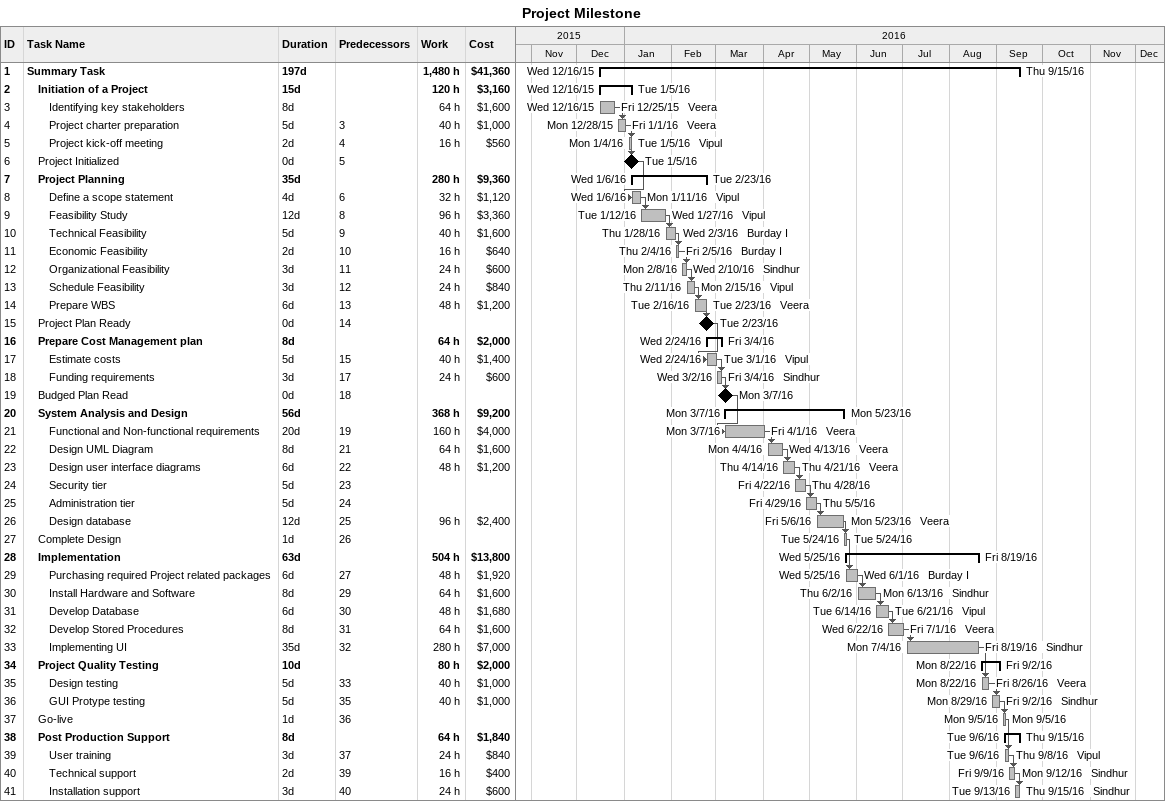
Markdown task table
Project Milestone

| ID | Level | Task | Duration | Start | Finish | Predecessors | Resources | Work (h) | Cost ($) |
|---|---|---|---|---|---|---|---|---|---|
| 1 | 1 | **Summary Task** | 197d | 2015-12-16 | 2016-09-15 |  |  | 1480 | 41360 |
| 2 | 2 | **Initiation of a Project** | 15d | 2015-12-16 | 2016-01-05 |  |  | 120 | 3160 |
| 3 | 3 | Identifying key stakeholders | 8d | 2015-12-16 | 2015-12-25 |  | Veera | 64 | 1600 |
| 4 | 3 | Project charter preparation | 5d | 2015-12-28 | 2016-01-01 | 3 | Veera | 40 | 1000 |
| 5 | 3 | Project kick-off meeting | 2d | 2016-01-04 | 2016-01-05 | 4 | Vipul | 16 | 560 |
| 6 | 2 | Project Initialized | 0d | 2016-01-05 | 2016-01-05 | 5 |  |  |  |
| 7 | 2 | **Project Planning** | 35d | 2016-01-06 | 2016-02-23 |  |  | 280 | 9360 |
| 8 | 3 | Define a scope statement | 4d | 2016-01-06 | 2016-01-11 | 6 | Vipul | 32 | 1120 |
| 9 | 3 | Feasibility Study | 12d | 2016-01-12 | 2016-01-27 | 8 | Vipul | 96 | 3360 |
| 10 | 3 | Technical Feasibility | 5d | 2016-01-28 | 2016-02-03 | 9 | Burday I | 40 | 1600 |
| 11 | 3 | Economic Feasibility | 2d | 2016-02-04 | 2016-02-05 | 10 | Burday I | 16 | 640 |
| 12 | 3 | Organizational Feasibility | 3d | 2016-02-08 | 2016-02-10 | 11 | Sindhur | 24 | 600 |
| 13 | 3 | Schedule Feasibility | 3d | 2016-02-11 | 2016-02-15 | 12 | Vipul | 24 | 840 |
| 14 | 3 | Prepare WBS | 6d | 2016-02-16 | 2016-02-23 | 13 | Veera | 48 | 1200 |
| 15 | 2 | Project Plan Ready | 0d | 2016-02-23 | 2016-02-23 | 14 |  |  |  |
| 16 | 2 | **Prepare Cost Management plan** | 8d | 2016-02-24 | 2016-03-04 |  |  | 64 | 2000 |
| 17 | 3 | Estimate costs | 5d | 2016-02-24 | 2016-03-01 | 15 | Vipul | 40 | 1400 |
| 18 | 3 | Funding requirements | 3d | 2016-03-02 | 2016-03-04 | 17 | Sindhur | 24 | 600 |
| 19 | 2 | Budged Plan Read | 0d | 2016-03-07 | 2016-03-07 | 18 |  |  |  |
| 20 | 2 | **System Analysis and Design** | 56d | 2016-03-07 | 2016-05-23 |  |  | 368 | 9200 |
| 21 | 3 | Functional and Non-functional requirements | 20d | 2016-03-07 | 2016-04-01 | 19 | Veera | 160 | 4000 |
| 22 | 3 | Design UML Diagram | 8d | 2016-04-04 | 2016-04-13 | 21 | Veera | 64 | 1600 |
| 23 | 3 | Design user interface diagrams | 6d | 2016-04-14 | 2016-04-21 | 22 | Veera | 48 | 1200 |
| 24 | 3 | Security tier | 5d | 2016-04-22 | 2016-04-28 | 23 |  |  |  |
| 25 | 3 | Administration tier | 5d | 2016-04-29 | 2016-05-05 | 24 |  |  |  |
| 26 | 3 | Design database | 12d | 2016-05-06 | 2016-05-23 | 25 | Veera | 96 | 2400 |
| 27 | 2 | Complete Design | 1d | 2016-05-24 | 2016-05-24 | 26 |  |  |  |
| 28 | 2 | **Implementation** | 63d | 2016-05-25 | 2016-08-19 |  |  | 504 | 13800 |
| 29 | 3 | Purchasing required Project related packages | 6d | 2016-05-25 | 2016-06-01 | 27 | Burday I | 48 | 1920 |
| 30 | 3 | Install Hardware and Software | 8d | 2016-06-02 | 2016-06-13 | 29 | Sindhur | 64 | 1600 |
| 31 | 3 | Develop Database | 6d | 2016-06-14 | 2016-06-21 | 30 | Vipul | 48 | 1680 |
| 32 | 3 | Develop Stored Procedures | 8d | 2016-06-22 | 2016-07-01 | 31 | Veera | 64 | 1600 |
| 33 | 3 | Implementing UI | 35d | 2016-07-04 | 2016-08-19 | 32 | Sindhur | 280 | 7000 |
| 34 | 2 | **Project Quality Testing** | 10d | 2016-08-22 | 2016-09-02 |  |  | 80 | 2000 |
| 35 | 3 | Design testing | 5d | 2016-08-22 | 2016-08-26 | 33 | Veera | 40 | 1000 |
| 36 | 3 | GUI Protype testing | 5d | 2016-08-29 | 2016-09-02 | 35 | Sindhur | 40 | 1000 |
| 37 | 2 | Go-live | 1d | 2016-09-05 | 2016-09-05 | 36 |  |  |  |
| 38 | 2 | **Post Production Support** | 8d | 2016-09-06 | 2016-09-15 |  |  | 64 | 1840 |
| 39 | 3 | User training | 3d | 2016-09-06 | 2016-09-08 | 37 | Vipul | 24 | 840 |
| 40 | 3 | Technical support | 2d | 2016-09-09 | 2016-09-12 | 39 | Sindhur | 16 | 400 |
| 41 | 3 | Installation support | 3d | 2016-09-13 | 2016-09-15 | 40 | Sindhur | 24 | 600 |
